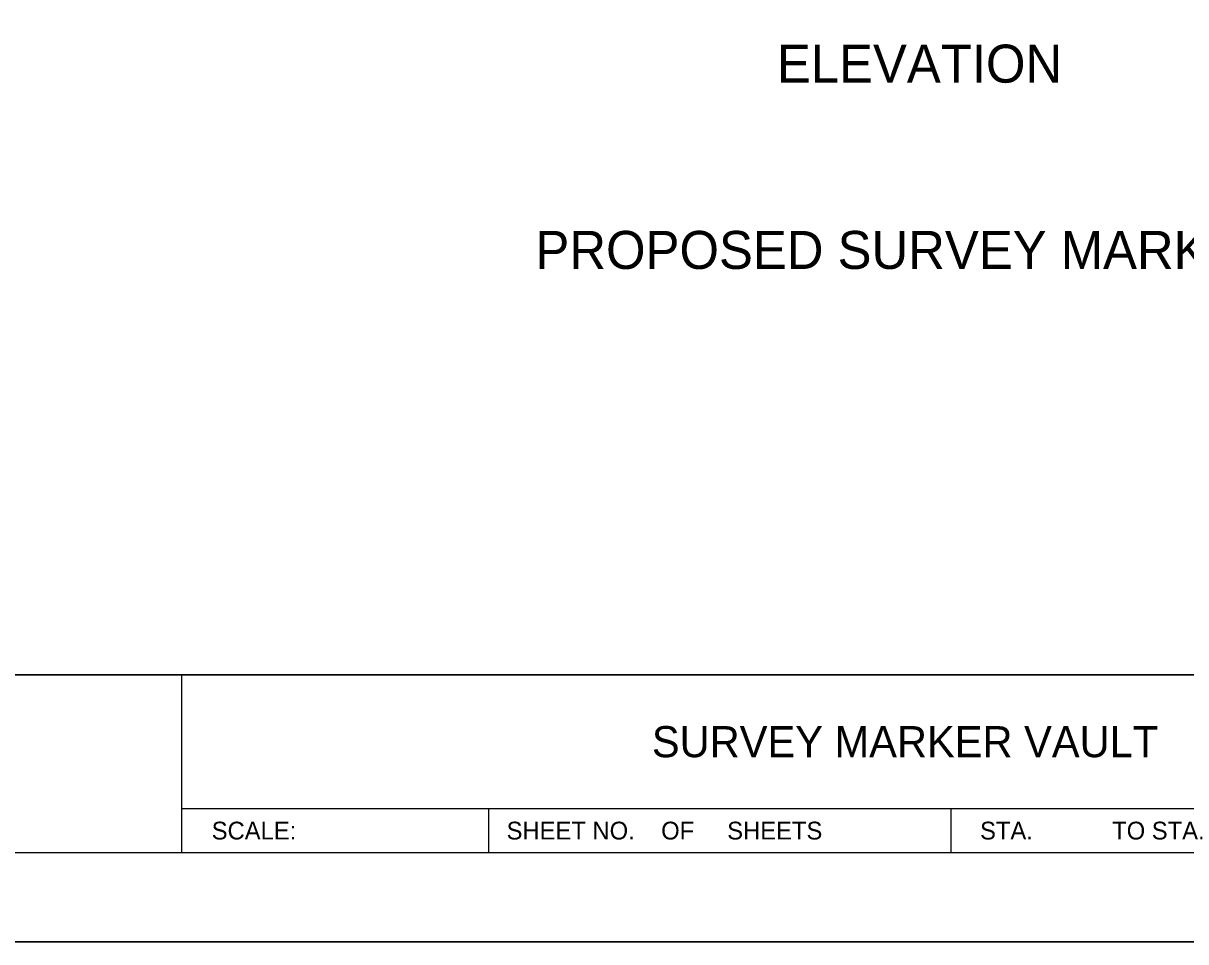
# Model space of a CAD drawing. Extents: x 99219.3 to 99253.3, y 99421.8 to 99443.8.
# Drawn here: x 99239.23 to 99245.77, y 99421.78 to 99426.94 of the extents above; entities that cross this region are included whole.
import ezdxf

# ---------------------------------------------------------------- set-up
doc = ezdxf.new("R2010")
doc.units = 0
for name, color, linetype in [('Design_PR_Roadway Notes', 7, 'Continuous'), ('Sheets_50 Reference Boundary', 7, 'Continuous'), ('Sheets_General Details', 7, 'Continuous'), ('Sheets_Printer Plotting Border', 7, 'Continuous')]:
    doc.layers.add(name, color=color, linetype=linetype)

msp = doc.modelspace()

# ---------------------------------------------------------------- linework, layer by layer
at = {"layer": 'Sheets_50 Reference Boundary'}
msp.add_lwpolyline([(99221.3467, 99443.2787), (99252.8467, 99443.2787), (99252.8467, 99423.2789), (99221.3467, 99423.2789)], close=True, dxfattribs=at)
at = {"layer": 'Sheets_General Details'}
for p, q in [((99221.3467, 99423.2789), (99252.8467, 99423.2789)), ((99240.121, 99423.2789), (99240.121, 99422.2789)), ((99240.121, 99422.5289), (99247.821, 99422.5289)), ((99241.8467, 99422.5289), (99241.8467, 99422.2789)), ((99244.4467, 99422.5289), (99244.4467, 99422.2789)), ((99253.3467, 99421.7789), (99219.3467, 99421.7789))]:
    msp.add_line(p, q, dxfattribs=at)
msp.add_lwpolyline([(99221.3467, 99443.2789), (99252.8467, 99443.2789), (99252.8467, 99422.2789), (99221.3467, 99422.2789)], close=True, dxfattribs=at)
at = {"layer": 'Sheets_Printer Plotting Border'}
msp.add_lwpolyline([(99219.3467, 99421.7789), (99253.3467, 99421.7789), (99253.3467, 99443.7789), (99219.3467, 99443.7789)], close=True, dxfattribs=at)

# ---------------------------------------------------------------- texts
at = {"layer": 'Design_PR_Roadway Notes'}
for s, p in [('ELEVATION', (99243.4691, 99426.6098)), ('PROPOSED SURVEY MARKER', (99242.1109, 99425.5622))]:
    msp.add_text(s, height=0.21375, dxfattribs=at).set_placement(p)
at = {"layer": 'Sheets_General Details'}
for s, height, p in [('SURVEY MARKER VAULT', 0.175, (99242.7657, 99422.8164)), ('SCALE:          ', 0.1, (99240.2901, 99422.3539)), ('SHEET NO.    OF     SHEETS', 0.1, (99241.9487, 99422.3539)), ('STA.            TO STA.            ', 0.1, (99244.6116, 99422.3539))]:
    msp.add_text(s, height=height, dxfattribs=at).set_placement(p)

doc.saveas('drawing.dxf')
